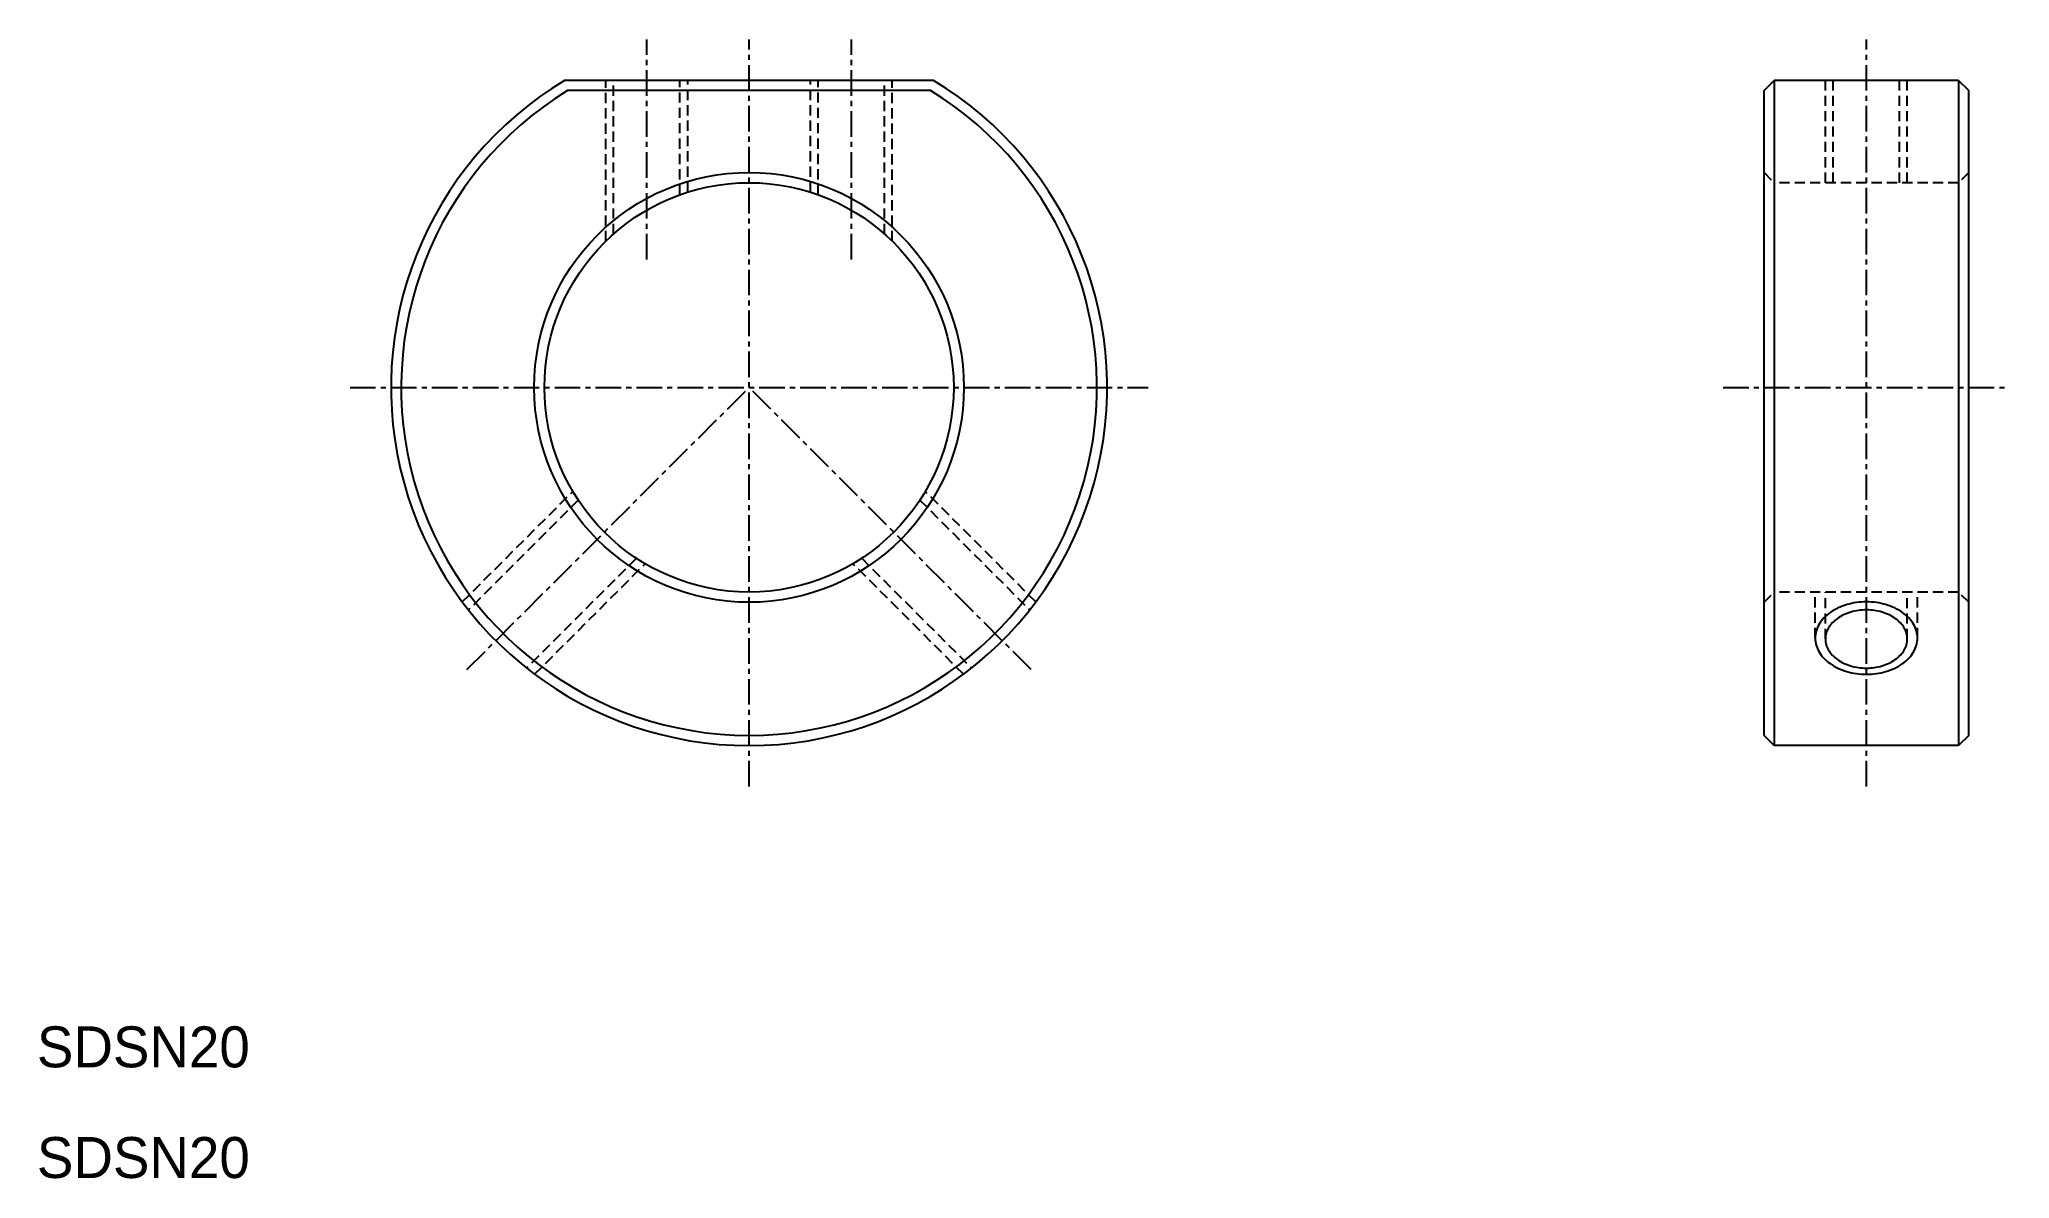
# Model space of a CAD drawing. Extents: x 51.6 to 147.9, y 78.6 to 134.3.
import ezdxf

# ---------------------------------------------------------------- set-up
doc = ezdxf.new("R2010")
doc.units = 0
doc.linetypes.add('CENTER', pattern=[2, 1.25, -0.25, 0.25, -0.25])
doc.linetypes.add('DASHED', pattern=[0.75, 0.5, -0.25])
doc.layers.get('0').update_dxf_attribs({"linetype": 'CONTINUOUS'})
doc.layers.add('CENTER', color=1, linetype='CENTER')

msp = doc.modelspace()

# ---------------------------------------------------------------- linework, layer by layer
at = {"color": 7, "linetype": 'CONTINUOUS'}
for p, q in [((95.306, 132.273), (77.278, 132.273)), ((135.896, 131.773), (136.396, 132.273)), ((136.396, 132.273), (136.396, 99.773)), ((145.396, 132.273), (136.396, 132.273)), ((145.396, 132.273), (145.396, 99.773)), ((145.396, 132.273), (145.896, 131.773)), ((95.166, 131.773), (77.418, 131.773)), ((135.896, 100.273), (135.896, 131.773)), ((145.896, 100.273), (145.896, 131.773)), ((135.896, 100.273), (136.396, 99.773)), ((145.896, 100.273), (145.396, 99.773)), ((145.396, 99.773), (136.396, 99.773))]:
    msp.add_line(p, q, dxfattribs=at)
at = {"color": 3, "linetype": 'DASHED'}
for p, q in [((79.292, 124.415), (79.292, 132.273)), ((79.671, 124.767), (79.671, 132.273)), ((82.913, 126.685), (82.913, 132.273)), ((83.292, 126.813), (83.292, 132.273)), ((89.292, 126.813), (89.292, 132.273)), ((89.671, 126.685), (89.671, 132.273)), ((92.913, 124.767), (92.913, 132.273)), ((93.292, 124.415), (93.292, 132.273)), ((138.896, 127.273), (138.896, 132.273)), ((139.275, 127.273), (139.275, 132.273)), ((142.517, 127.273), (142.517, 132.273)), ((142.896, 127.273), (142.896, 132.273)), ((135.896, 127.773), (136.396, 127.273)), ((145.396, 127.273), (136.396, 127.273)), ((136.396, 127.273), (136.396, 107.273)), ((145.896, 127.773), (145.396, 127.273)), ((145.396, 127.273), (145.396, 107.273)), ((72.277, 106.793), (77.678, 112.194)), ((77.944, 111.767), (72.579, 106.401)), ((94.64, 111.767), (100.005, 106.401)), ((100.307, 106.793), (94.906, 112.194)), ((80.786, 108.926), (75.42, 103.56)), ((91.798, 108.926), (97.164, 103.56)), ((75.812, 103.258), (81.213, 108.659)), ((96.772, 103.258), (91.371, 108.659)), ((135.896, 106.773), (136.396, 107.273)), ((145.396, 107.273), (136.396, 107.273)), ((138.396, 105.026), (138.396, 107.273)), ((138.896, 104.981), (138.896, 107.273)), ((142.896, 104.981), (142.896, 107.273)), ((143.396, 105.026), (143.396, 107.273)), ((145.896, 106.773), (145.396, 107.273))]:
    msp.add_line(p, q, dxfattribs=at)
at = {"color": 3, "linetype": 'CONTINUOUS'}
msp.add_polyline3d([(143.396, 105.026, 0), (143.393, 105.112, 0), (143.384, 105.199, 0), (143.369, 105.285, 0), (143.348, 105.371, 0), (143.321, 105.455, 0), (143.289, 105.539, 0), (143.25, 105.621, 0), (143.206, 105.702, 0), (143.156, 105.782, 0), (143.101, 105.859, 0), (143.041, 105.935, 0), (142.975, 106.008, 0), (142.904, 106.079, 0), (142.829, 106.147, 0), (142.749, 106.213, 0), (142.664, 106.276, 0), (142.575, 106.336, 0), (142.482, 106.392, 0), (142.385, 106.446, 0), (142.285, 106.496, 0), (142.181, 106.542, 0), (142.075, 106.585, 0), (141.965, 106.624, 0), (141.853, 106.659, 0), (141.738, 106.69, 0), (141.622, 106.717, 0), (141.504, 106.741, 0), (141.384, 106.76, 0), (141.263, 106.774, 0), (141.141, 106.785, 0), (141.019, 106.791, 0), (140.896, 106.793, 0), (140.774, 106.791, 0), (140.651, 106.785, 0), (140.529, 106.774, 0), (140.408, 106.76, 0), (140.289, 106.741, 0), (140.17, 106.717, 0), (140.054, 106.69, 0), (139.94, 106.659, 0), (139.827, 106.624, 0), (139.718, 106.585, 0), (139.611, 106.542, 0), (139.507, 106.496, 0), (139.407, 106.446, 0), (139.31, 106.392, 0), (139.217, 106.336, 0), (139.128, 106.276, 0), (139.044, 106.213, 0), (138.964, 106.147, 0), (138.888, 106.079, 0), (138.818, 106.008, 0), (138.752, 105.935, 0), (138.691, 105.859, 0), (138.636, 105.782, 0), (138.587, 105.702, 0), (138.542, 105.621, 0), (138.504, 105.539, 0), (138.471, 105.455, 0), (138.444, 105.371, 0), (138.423, 105.285, 0), (138.408, 105.199, 0), (138.399, 105.112, 0), (138.396, 105.026, 0), (138.399, 104.939, 0), (138.408, 104.852, 0), (138.423, 104.766, 0), (138.444, 104.681, 0), (138.471, 104.596, 0), (138.504, 104.513, 0), (138.542, 104.43, 0), (138.587, 104.349, 0), (138.636, 104.27, 0), (138.691, 104.192, 0), (138.752, 104.117, 0), (138.818, 104.044, 0), (138.888, 103.973, 0), (138.964, 103.904, 0), (139.044, 103.839, 0), (139.128, 103.776, 0), (139.217, 103.716, 0), (139.31, 103.659, 0), (139.407, 103.606, 0), (139.507, 103.556, 0), (139.611, 103.509, 0), (139.718, 103.467, 0), (139.827, 103.428, 0), (139.94, 103.393, 0), (140.054, 103.361, 0), (140.17, 103.334, 0), (140.289, 103.311, 0), (140.408, 103.292, 0), (140.529, 103.277, 0), (140.651, 103.266, 0), (140.774, 103.26, 0), (140.896, 103.258, 0), (141.019, 103.26, 0), (141.141, 103.266, 0), (141.263, 103.277, 0), (141.384, 103.292, 0), (141.504, 103.311, 0), (141.622, 103.334, 0), (141.738, 103.361, 0), (141.853, 103.393, 0), (141.965, 103.428, 0), (142.075, 103.467, 0), (142.181, 103.509, 0), (142.285, 103.556, 0), (142.385, 103.606, 0), (142.482, 103.659, 0), (142.575, 103.716, 0), (142.664, 103.776, 0), (142.749, 103.839, 0), (142.829, 103.904, 0), (142.904, 103.973, 0), (142.975, 104.044, 0), (143.041, 104.117, 0), (143.101, 104.192, 0), (143.156, 104.27, 0), (143.206, 104.349, 0), (143.25, 104.43, 0), (143.289, 104.513, 0), (143.321, 104.596, 0), (143.348, 104.681, 0), (143.369, 104.766, 0), (143.384, 104.852, 0), (143.393, 104.939, 0), (143.396, 105.026, 0)], dxfattribs=at)
at = {"color": 7, "linetype": 'CONTINUOUS'}
msp.add_polyline3d([(142.896, 104.981, 0), (142.894, 105.05, 0), (142.887, 105.12, 0), (142.875, 105.189, 0), (142.858, 105.258, 0), (142.836, 105.326, 0), (142.81, 105.393, 0), (142.779, 105.459, 0), (142.744, 105.524, 0), (142.704, 105.588, 0), (142.66, 105.65, 0), (142.612, 105.711, 0), (142.559, 105.77, 0), (142.503, 105.827, 0), (142.442, 105.882, 0), (142.378, 105.935, 0), (142.31, 105.985, 0), (142.239, 106.033, 0), (142.165, 106.079, 0), (142.088, 106.122, 0), (142.007, 106.162, 0), (141.924, 106.199, 0), (141.839, 106.234, 0), (141.751, 106.265, 0), (141.662, 106.293, 0), (141.57, 106.318, 0), (141.477, 106.34, 0), (141.382, 106.359, 0), (141.286, 106.374, 0), (141.19, 106.386, 0), (141.092, 106.395, 0), (140.994, 106.4, 0), (140.896, 106.401, 0), (140.798, 106.4, 0), (140.7, 106.395, 0), (140.603, 106.386, 0), (140.506, 106.374, 0), (140.41, 106.359, 0), (140.316, 106.34, 0), (140.222, 106.318, 0), (140.131, 106.293, 0), (140.041, 106.265, 0), (139.953, 106.234, 0), (139.868, 106.199, 0), (139.785, 106.162, 0), (139.705, 106.122, 0), (139.627, 106.079, 0), (139.553, 106.033, 0), (139.482, 105.985, 0), (139.414, 105.935, 0), (139.35, 105.882, 0), (139.29, 105.827, 0), (139.233, 105.77, 0), (139.181, 105.711, 0), (139.132, 105.65, 0), (139.088, 105.588, 0), (139.048, 105.524, 0), (139.013, 105.459, 0), (138.982, 105.393, 0), (138.956, 105.326, 0), (138.935, 105.258, 0), (138.918, 105.189, 0), (138.906, 105.12, 0), (138.899, 105.05, 0), (138.896, 104.981, 0), (138.899, 104.911, 0), (138.906, 104.841, 0), (138.918, 104.772, 0), (138.935, 104.703, 0), (138.956, 104.635, 0), (138.982, 104.568, 0), (139.013, 104.502, 0), (139.048, 104.437, 0), (139.088, 104.373, 0), (139.132, 104.311, 0), (139.181, 104.25, 0), (139.233, 104.191, 0), (139.29, 104.134, 0), (139.35, 104.079, 0), (139.414, 104.027, 0), (139.482, 103.976, 0), (139.553, 103.928, 0), (139.627, 103.882, 0), (139.705, 103.839, 0), (139.785, 103.799, 0), (139.868, 103.762, 0), (139.953, 103.728, 0), (140.041, 103.696, 0), (140.131, 103.668, 0), (140.222, 103.643, 0), (140.316, 103.621, 0), (140.41, 103.602, 0), (140.506, 103.587, 0), (140.603, 103.575, 0), (140.7, 103.567, 0), (140.798, 103.562, 0), (140.896, 103.56, 0), (140.994, 103.562, 0), (141.092, 103.567, 0), (141.19, 103.575, 0), (141.286, 103.587, 0), (141.382, 103.602, 0), (141.477, 103.621, 0), (141.57, 103.643, 0), (141.662, 103.668, 0), (141.751, 103.696, 0), (141.839, 103.728, 0), (141.924, 103.762, 0), (142.007, 103.799, 0), (142.088, 103.839, 0), (142.165, 103.882, 0), (142.239, 103.928, 0), (142.31, 103.976, 0), (142.378, 104.027, 0), (142.442, 104.079, 0), (142.503, 104.134, 0), (142.559, 104.191, 0), (142.612, 104.25, 0), (142.66, 104.311, 0), (142.704, 104.373, 0), (142.744, 104.437, 0), (142.779, 104.502, 0), (142.81, 104.568, 0), (142.836, 104.635, 0), (142.858, 104.703, 0), (142.875, 104.772, 0), (142.887, 104.841, 0), (142.894, 104.911, 0), (142.896, 104.981, 0)], dxfattribs=at)
for radius in [10.5, 10]:
    msp.add_circle((86.292, 117.273), radius, dxfattribs=at)
for radius, start, end in [(17.5, 121.00272, 58.99728), (17, 121.46698, 58.53302)]:
    msp.add_arc((86.292, 117.273), radius, start, end, dxfattribs=at)
at = {"layer": 'CENTER', "color": 1, "linetype": 'CENTER'}
for p, q in [((81.292, 123.518), (81.292, 134.273)), ((86.292, 97.773), (86.292, 134.273)), ((91.292, 123.518), (91.292, 134.273)), ((140.896, 97.773), (140.896, 134.273)), ((66.792, 117.273), (105.792, 117.273)), ((72.503, 103.485), (86.292, 117.273)), ((100.081, 103.485), (86.292, 117.273)), ((133.896, 117.273), (147.896, 117.273))]:
    msp.add_line(p, q, dxfattribs=at)

# ---------------------------------------------------------------- texts
at = {"color": 7, "linetype": 'CONTINUOUS'}
for p in [(51.488, 84.055), (51.488, 78.648)]:
    msp.add_text('SDSN20', height=2, dxfattribs=at).set_placement(p)

doc.saveas('drawing.dxf')
